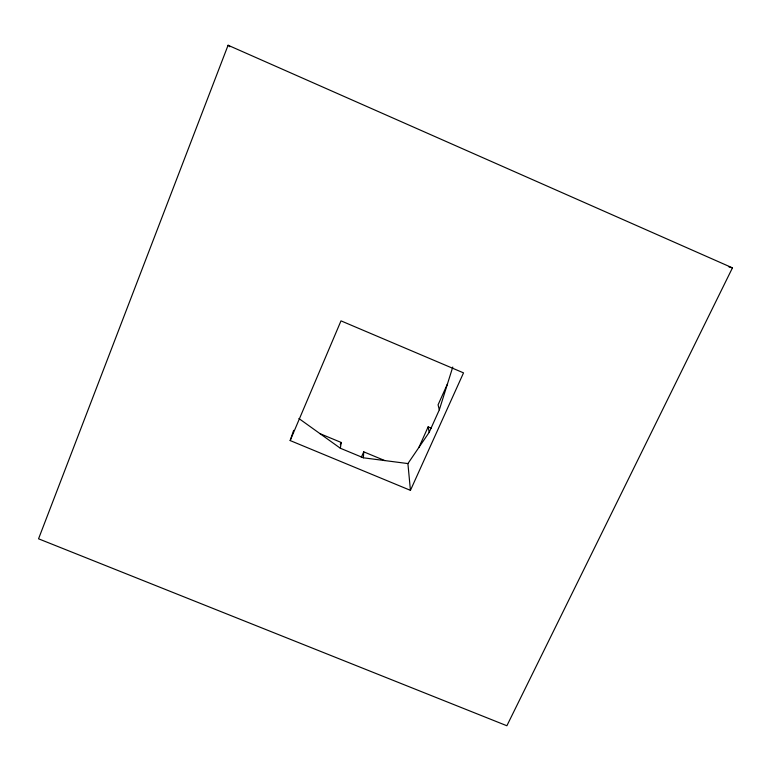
<?xml version="1.0" encoding="UTF-8"?>
<svg xmlns="http://www.w3.org/2000/svg" width="771" height="771" viewBox="0 0 771 771"><rect width="100%" height="100%" fill="white"/><g stroke="black" fill="none" stroke-linecap="round" stroke-linejoin="round"><path stroke-width="1.16" d="M452.77 367.044L439.325 409.815L429.187 432.329L407.907 463.573L363.372 457.801L363.739 451.835L384.787 460.576M363.372 457.801L340.358 448.25L341.216 442.477L320.032 433.678M290.166 440.559L340.994 320.861L463.525 372.865L410.442 490.356L290.166 440.559L293.664 430.334M228.081 45.248L38.55 538.804L506.884 725.752L732.45 267.865L228.081 45.248L229.854 46.771M340.262 444.674L341.216 442.477M361.329 457.309L363.739 451.835M418.923 447.392L428.146 426.874L431.461 428.262M447.45 383.968L438.073 404.823L439.325 409.815M729.009 266.968L732.45 267.865M298.907 418.528L340.358 448.25M428.146 426.874L429.187 432.329M407.907 463.573L410.442 490.356"/></g></svg>
